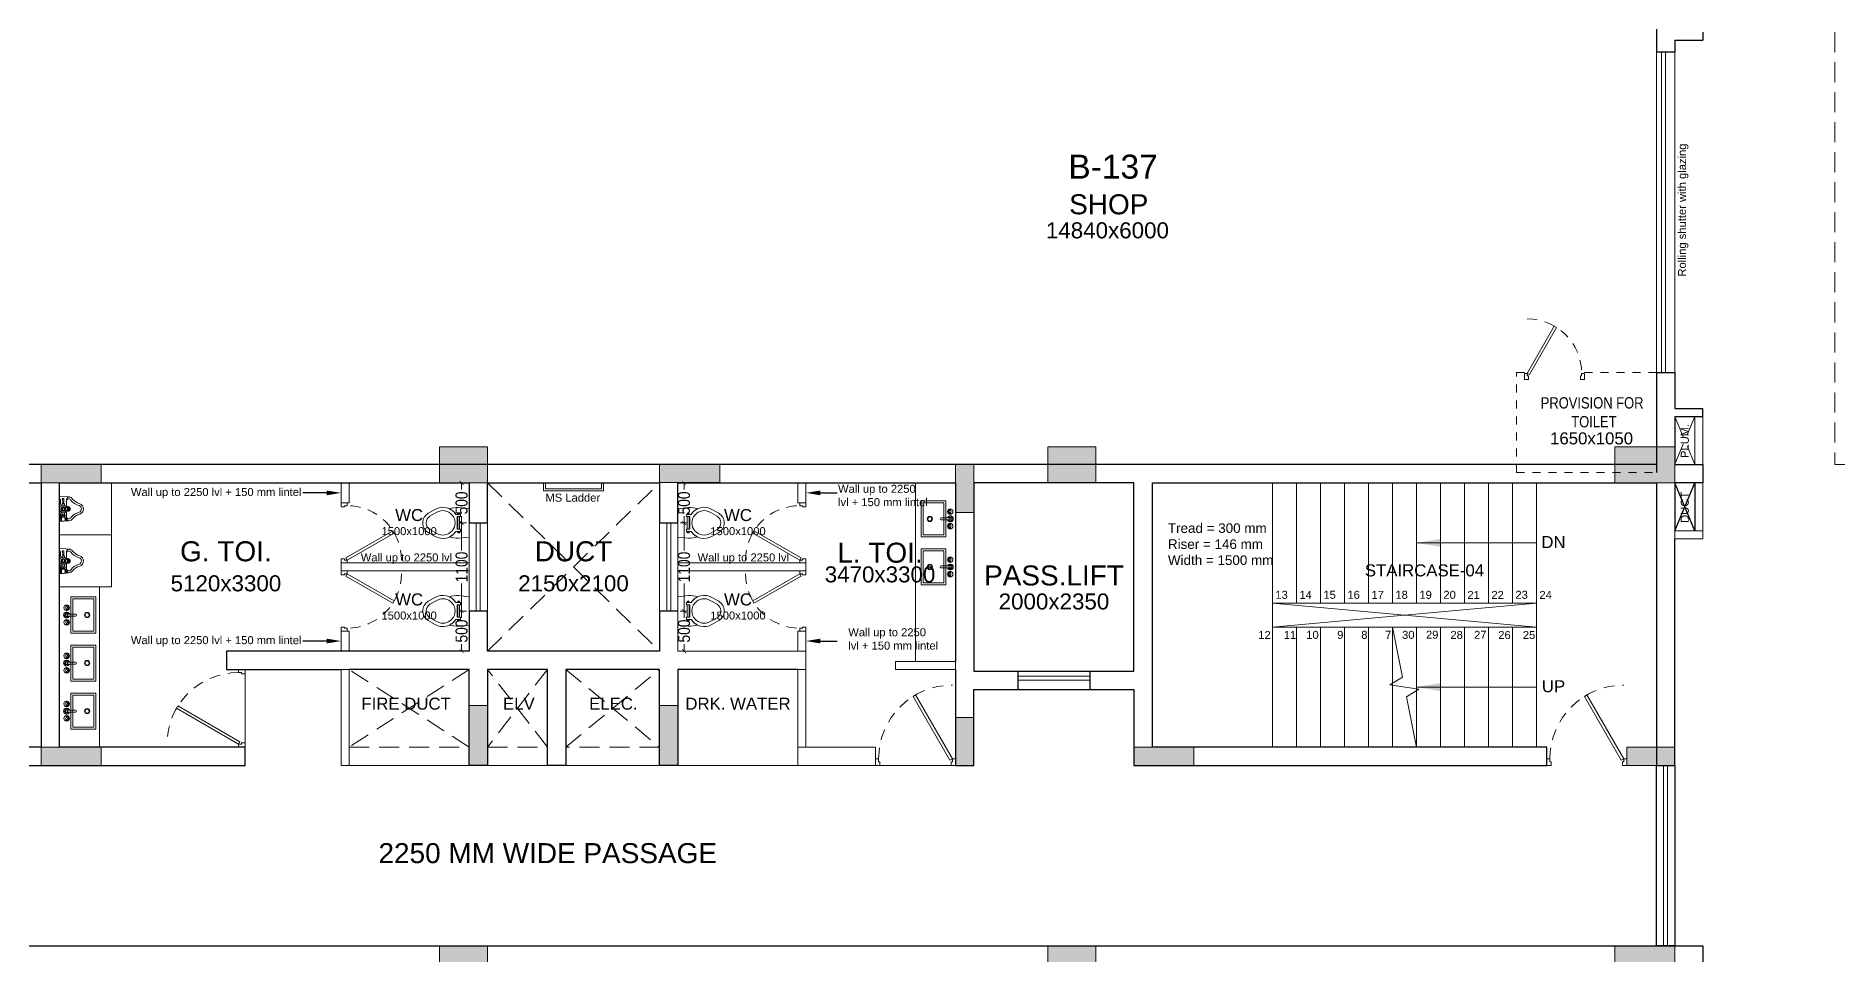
# Model space of a CAD drawing. Header units: metres. Extents: x 9819 to 10514, y 4405 to 4599.
# Drawn here: x 10127.59 to 10150.11, y 4549.44 to 4560.91 of the extents above; entities that cross this region are included whole.
import ezdxf
from ezdxf import colors
from ezdxf.entities.mleader import LeaderData, LeaderLine
from ezdxf.enums import TextEntityAlignment as Align
from ezdxf.math import Vec2, Vec3

# ---------------------------------------------------------------- set-up
doc = ezdxf.new("R2010")
doc.units = ezdxf.units.M
doc.header["$MEASUREMENT"] = 0
doc.header["$PDMODE"] = 35
doc.header["$PDSIZE"] = 0.3
doc.linetypes.add('DASHED2', pattern=[0.375, 0.25, -0.125])
doc.linetypes.add('HIDDEN', pattern=[0.375, 0.25, -0.125])
doc.layers.add('A_COL. NO', color=4, linetype='Continuous')
for name, color, linetype, lineweight in [('A_DIM (INT)', 8, 'Continuous', 5), ('A_DOOR-WIN', 23, 'Continuous', 9), ('A_DOTTED', 8, 'HIDDEN', 0), ('A_GLAZE', 140, 'Continuous', 5), ('A_LEDGE', 252, 'Continuous', 15), ('A_MISC', 8, 'Continuous', 20), ('A_MS', 15, 'Continuous', 9), ('A_PLUMBING FIXTURES', 8, 'Continuous', 15), ('A_SHOP NO.', 113, 'Continuous', 5), ('A_SILL 0.09', 9, 'Continuous', 9), ('A_STAIRS', 21, 'Continuous', 9), ('A_TEXT', 7, 'Continuous', 5), ('A_WALL', 7, 'Continuous', 30), ('A_Wall Hatch', 8, 'Continuous', 5), ('COLUMN-FINAL', 210, 'Continuous', 20), ('Doorline', 251, 'DASHED2', 13)]:
    doc.layers.add(name, color=color, linetype=linetype, lineweight=lineweight)
doc.layers.get('A_COL. NO').off()
doc.styles.add('A', font='ARIALN.TTF')
doc.styles.get("Standard").update_dxf_attribs({"font": 'arial.ttf'})
doc.dimstyles.new('DIM IN MM', dxfattribs={"dimtxt": 0.18, "dimasz": 0.075, "dimexe": 0.05, "dimexo": 0.05, "dimgap": 0.05, "dimtad": 0, "dimdec": 0, "dimlfac": 1000, "dimzin": 3, "dimdsep": 46, "dimtxsty": 'A', "dimblk1": 'ARCHTICK', "dimblk2": 'ARCHTICK', "dimsah": 1, "dimcen": 0, "dimclrd": 256, "dimclre": 256, "dimclrt": 256, "dimadec": 0, "dimazin": 0, "dimtfac": 1, "dimtdec": 0, "dimtofl": 0, "dimtmove": 1, "dimatfit": 3, "dimfxl": 1, "dimtolj": 1, "dimtzin": 0, "dimlwd": -1, "dimlwe": -1, "dimarcsym": 0})
doc.dimstyles.new('DIM IN MM SMALL', dxfattribs={"dimtxt": 0.15, "dimasz": 0.05, "dimexe": 0.03, "dimexo": 0.03, "dimgap": 0.03, "dimtad": 0, "dimdec": 0, "dimlfac": 1000, "dimzin": 3, "dimdsep": 46, "dimtxsty": 'A', "dimblk": 'ARCHTICK', "dimcen": 0, "dimclrd": 256, "dimclre": 256, "dimclrt": 256, "dimadec": 0, "dimazin": 0, "dimtfac": 1, "dimtdec": 0, "dimtofl": 0, "dimtmove": 1, "dimatfit": 3, "dimfxl": 1, "dimtolj": 1, "dimtzin": 0, "dimlwd": -1, "dimlwe": -1, "dimarcsym": 0})

# ---------------------------------------------------------------- blocks, each defined once
blk = doc.blocks.new('_ARCHTICK')
at = {"color": 0, "linetype": 'ByBlock', "const_width": 0.15}
blk.add_lwpolyline([(-0.5, -0.5), (0.5, 0.5)], dxfattribs=at)
blk = doc.blocks.new('D 750')
at = {"layer": 'A_DOOR-WIN'}
for points in [[(-0.372, 0.665), (-0.035, 0.075), (-0.063, 0.059), (-0.4, 0.649)], [(-0.75, 0.075), (-0.75, 0), (-0.7, 0), (-0.7, 0.043), (-0.715, 0.043), (-0.715, 0.075)], [(0, 0.075), (0, 0), (-0.05, 0), (-0.05, 0.043), (-0.035, 0.043), (-0.035, 0.075)]]:
    blk.add_lwpolyline(points, close=True, dxfattribs=at)
at = {"layer": 'Doorline', "ltscale": 0.5}
blk.add_arc((-0.035, 0.075), 0.68, 90, 180, dxfattribs=at)
blk = doc.blocks.new('Typical shops 1st')
at = {"layer": 'A_DOOR-WIN'}
for p, q in [((30.095, -1.08), (30.095, -5.08)), ((30.145, -1.08), (30.145, -5.08))]:
    blk.add_line(p, q, dxfattribs=at)
at = {"layer": 'A_DOTTED'}
for p, q in [((30.51, -5.63), (30.26, -6.23)), ((30.51, -6.23), (30.26, -5.63))]:
    blk.add_line(p, q, dxfattribs=at)
at = {"layer": 'A_LEDGE'}
for p, q in [((30.51, -5.63), (30.51, -6.23)), ((30.61, -5.63), (30.61, -6.23))]:
    blk.add_line(p, q, dxfattribs=at)
at = {"layer": 'A_MISC'}
blk.add_line((28.28, -5.08), (28.38, -5.08), dxfattribs=at)
at = {"layer": 'A_MISC', "linetype": 'DASHED2', "ltscale": 0.23}
for p, q in [((28.28, -6.33), (28.28, -5.08)), ((29.13, -5.08), (30.03, -5.08)), ((28.28, -6.33), (30.03, -6.33))]:
    blk.add_line(p, q, dxfattribs=at)
at = {"layer": 'A_SILL 0.09'}
for p, q in [((30.03, -5.08), (30.03, -1.08)), ((30.26, -1.08), (30.26, -5.08))]:
    blk.add_line(p, q, dxfattribs=at)
at = {"layer": 'A_WALL'}
for p, q in [((30.61, 0), (30.61, -0.23)), ((30.03, -0.23), (30.03, -1.08)), ((30.61, -0.83), (30.61, -0.93)), ((30.26, -1.08), (30.03, -1.08)), ((30.26, -0.93), (30.61, -0.93)), ((30.26, -0.93), (30.26, -1.08)), ((30.03, -5.08), (30.03, -6.33)), ((30.03, -5.08), (30.26, -5.08)), ((30.26, -5.08), (30.26, -5.53)), ((30.26, -5.53), (30.61, -5.53)), ((30.26, -5.63), (30.26, -6.23)), ((30.26, -5.63), (30.61, -5.63)), ((30.61, -5.63), (30.61, -5.53)), ((30.26, -6.23), (30.61, -6.23))]:
    blk.add_line(p, q, dxfattribs=at)
at = {"layer": 'A_MISC', "xscale": -1}
blk.add_blockref('D 750', (28.38, -5.167), dxfattribs=at)
at = {"insert": (28.239, -5.39), "char_height": 0.1411, "width": 1.97366, "attachment_point": 1, "style": 'A'}
blk.add_mtext('\\pxqc;PROVISION FOR\\P TOILET ', dxfattribs=at)
at = {"layer": 'A_TEXT'}
for s, p in [('Rolling shutter with glazing', (30.399, -3.053)), ('PLUM.', (30.434, -5.936))]:
    blk.add_text(s, height=0.1, rotation=90, dxfattribs=at).set_placement(p, align=Align.CENTER)
for s, height, p in [('SHOP', 0.25, (23.185, -3.106)), ('14840x6000', 0.2, (23.168, -3.406)), ('1650x1050', 0.15, (29.219, -5.979))]:
    blk.add_text(s, height=height, dxfattribs=at).set_placement(p, align=Align.CENTER)
blk = doc.blocks.new('D-900')
at = {"layer": 'A_DOOR-WIN'}
for points in [[(0.45, 0.794), (0.035, 0.075), (0.063, 0.059), (0.478, 0.778)], [(0, 0.075), (0, 0), (0.05, 0), (0.05, 0.043), (0.035, 0.043), (0.035, 0.075)], [(0.9, 0.075), (0.9, 0), (0.85, 0), (0.85, 0.043), (0.865, 0.043), (0.865, 0.075)]]:
    blk.add_lwpolyline(points, close=True, dxfattribs=at)
at = {"layer": 'Doorline', "ltscale": 0.5}
blk.add_arc((0.035, 0.075), 0.83, 0, 90, dxfattribs=at)
blk = doc.blocks.new('6P-BAMBI-flat-18')
at = {"ltscale": 0.5}
for p, q in [((0, 0.143), (0, 0.159)), ((0, 0.159), (0.123, 0.149)), ((0, 0.143), (0, 0.117)), ((0, -0.159), (0, 0.117)), ((0.006, 0.147), (0.023, 0.147)), ((0.006, 0.147), (0.006, 0.113)), ((0.006, 0.113), (0.023, 0.113)), ((0.008, 0.13), (0.021, 0.13)), ((0.014, 0.113), (0.014, 0.059)), ((0.023, 0.15), (0.023, 0.11)), ((0.023, 0.15), (0.025, 0.15)), ((0.023, 0.11), (0.028, 0.11)), ((0.025, 0.15), (0.025, 0.11)), ((0.071, 0.088), (0.026, 0.088)), ((0.026, 0.074), (0.026, 0.088)), ((0.071, 0.074), (0.026, 0.074)), ((0.026, 0.05), (0.026, 0.041)), ((0.026, 0.05), (0.07, 0.05)), ((0.028, 0.12), (0.028, 0.103)), ((0.028, 0.088), (0.028, 0.103)), ((0.028, 0.103), (0.069, 0.103)), ((0.033, 0.05), (0.033, 0.074)), ((0.048, 0.076), (0.048, 0.086)), ((0.064, 0.05), (0.064, 0.074)), ((0.068, 0.088), (0.068, 0.103)), ((0.069, 0.12), (0.069, 0.103)), ((0.069, 0.11), (0.08, 0.11)), ((0.07, 0.05), (0.07, 0.041)), ((0.071, 0.15), (0.08, 0.15)), ((0.071, 0.15), (0.071, 0.11)), ((0.071, 0.074), (0.071, 0.088)), ((0.08, 0.15), (0.08, 0.11)), ((0.086, 0.148), (0.08, 0.149)), ((0.08, 0.147), (0.09, 0.147)), ((0.08, 0.113), (0.09, 0.113)), ((0.082, 0.13), (0.088, 0.13)), ((0.09, 0.147), (0.09, 0.113)), ((0.09, 0.021), (0.09, 0.116)), ((0, -0.159), (0.123, -0.149)), ((0.014, -0.115), (0.014, -0.059)), ((0.027, -0.042), (0.027, -0.045)), ((0.037, -0.045), (0.027, -0.045)), ((0.033, -0.045), (0.033, -0.063)), ((0.033, -0.063), (0.035, -0.065)), ((0.063, -0.063), (0.033, -0.063)), ((0.061, -0.065), (0.035, -0.065)), ((0.039, -0.126), (0.041, -0.069)), ((0.039, -0.126), (0.041, -0.128)), ((0.039, -0.126), (0.057, -0.126)), ((0.041, -0.069), (0.055, -0.069)), ((0.041, -0.128), (0.055, -0.128)), ((0.057, -0.126), (0.055, -0.069)), ((0.057, -0.126), (0.055, -0.128)), ((0.059, -0.045), (0.069, -0.045)), ((0.063, -0.063), (0.061, -0.065)), ((0.063, -0.045), (0.063, -0.063)), ((0.069, -0.042), (0.069, -0.045)), ((0.09, -0.116), (0.09, -0.021))]:
    blk.add_line(p, q, dxfattribs=at)
blk.add_lwpolyline([(0.032, -0.009), (0.048, -0.018), (0.064, -0.009), (0.064, 0.009), (0.048, 0.018), (0.032, 0.009)], close=True)
for centre, radius in [((0.048, 0), 0.0469), ((0.048, 0), 0.03), ((0.048, 0), 0.029), ((0.048, 0), 0.019), ((0.048, 0), 0.016), ((0.105, 0.018), 0.004), ((0.105, 0), 0.004), ((0.118, 0.013), 0.004), ((0.123, 0), 0.004), ((0.105, -0.018), 0.004), ((0.118, -0.013), 0.004)]:
    blk.add_circle(centre, radius, dxfattribs=at)
for centre, radius, start, end in [((0.028, 0.138), 0.0223, 157.5879, 202.4121), ((0.028, 0.121), 0.0223, 157.5879, 202.4121), ((0.028, 0.059), 0.014, 180, 261.7868), ((0.001, 0.138), 0.0223, 337.5879, 22.4121), ((0.001, 0.121), 0.0223, 337.5879, 22.4121), ((0.048, 0.103), 0.0519, 63.7158, 116.2842), ((0.037, 0.059), 0.0295, 67.5879, 112.4121), ((0.037, 0.103), 0.0295, 247.5879, 292.4121), ((0.043, 0.02), 0.0304, 97.8129, 124.2621), ((0.059, 0.059), 0.0295, 67.5879, 112.4121), ((0.059, 0.103), 0.0295, 247.5879, 292.4121), ((0.053, 0.02), 0.0304, 55.7379, 82.1871), ((0.102, 0.138), 0.0223, 157.5879, 202.4121), ((0.102, 0.121), 0.0223, 157.5879, 202.4121), ((0.159, 0.11), 0.0773, 171.3259, 171.3813), ((0.068, 0.138), 0.0223, 337.5879, 22.4121), ((0.068, 0.121), 0.0223, 337.5879, 22.4121), ((0.124, 0.115), 0.0341, 91.4853, 177.6343), ((0.1, 0.119), 0.0185, 116.9779, 124.4727), ((0.119, 0.095), 0.0293, 29.0945, 168.479), ((0.105, 0), 0.03, 240, 120), ((0.105, 0), 0.025, 233.1301, 126.8699), ((0.092, 0.013), 0.004, 295.9057, 96.1735), ((0.118, 0.095), 0.0538, 31.6584, 84.8116), ((0.295, 0.223), 0.189, 217.0065, 254.7999), ((0.297, 0.227), 0.168, 217.9141, 254.9362), ((0.232, 0), 0.043, 0, 71.887), ((0.232, 0), 0.068, 0, 71.887), ((0.028, -0.059), 0.014, 94.096, 180), ((0.022, -0.115), 0.008, 180, 270), ((0.038, -0.018), 0.0275, 247.5879, 267.8858), ((0.046, -0.064), 0.00754, 193.7683, 230.2425), ((0.05, -0.064), 0.00754, 309.7575, 346.2317), ((0.059, -0.018), 0.0275, 272.1142, 292.4121), ((0.119, -0.095), 0.0293, 191.521, 330.9055), ((0.124, -0.115), 0.0341, 182.3657, 268.5147), ((0.092, -0.013), 0.004, 263.8265, 64.0943), ((0.118, -0.095), 0.0538, 275.1884, 328.3416), ((0.295, -0.223), 0.189, 105.2001, 142.9935), ((0.297, -0.227), 0.168, 105.0638, 142.0859), ((0.232, 0), 0.043, 288.113, 0), ((0.232, 0), 0.068, 288.113, 0)]:
    blk.add_arc(centre, radius, start, end, dxfattribs=at)
blk = doc.blocks.new('S7-flat-32')
at = {"ltscale": 0.5}
for p, q in [((5388.851, -19005.32), (5388.851, -19004.87)), ((5388.851, -19004.87), (5389.16, -19004.87)), ((5388.851, -19005.32), (5388.851, -19004.87)), ((5388.851, -19004.87), (5389.16, -19004.87)), ((5388.876, -19005.295), (5388.876, -19004.895)), ((5388.876, -19004.895), (5389.135, -19004.895)), ((5388.876, -19005.295), (5388.876, -19004.895)), ((5388.876, -19004.895), (5389.135, -19004.895)), ((5389.135, -19004.895), (5389.135, -19005.295)), ((5389.135, -19004.895), (5389.135, -19005.295)), ((5389.16, -19004.87), (5389.16, -19005.32)), ((5389.16, -19004.87), (5389.16, -19005.32)), ((5389.194, -19005.083), (5389.103, -19005.083)), ((5389.194, -19005.083), (5389.103, -19005.083)), ((5389.103, -19005.108), (5389.194, -19005.108)), ((5389.103, -19005.108), (5389.194, -19005.108)), ((5389.203, -19005.001), (5389.196, -19005.001)), ((5389.203, -19005.001), (5389.196, -19005.001)), ((5389.203, -19005.008), (5389.196, -19005.008)), ((5389.203, -19005.008), (5389.196, -19005.008)), ((5389.203, -19005.183), (5389.196, -19005.183)), ((5389.203, -19005.183), (5389.196, -19005.183)), ((5389.203, -19005.189), (5389.196, -19005.189)), ((5389.203, -19005.189), (5389.196, -19005.189)), ((5389.212, -19004.993), (5389.212, -19004.986)), ((5389.212, -19004.993), (5389.212, -19004.986)), ((5389.212, -19005.017), (5389.212, -19005.023)), ((5389.212, -19005.017), (5389.212, -19005.023)), ((5389.212, -19005.174), (5389.212, -19005.167)), ((5389.212, -19005.174), (5389.212, -19005.167)), ((5389.212, -19005.198), (5389.212, -19005.205)), ((5389.212, -19005.198), (5389.212, -19005.205)), ((5389.218, -19004.992), (5389.218, -19004.986)), ((5389.218, -19004.992), (5389.218, -19004.986)), ((5389.218, -19005.016), (5389.218, -19005.023)), ((5389.218, -19005.016), (5389.218, -19005.023)), ((5389.218, -19005.174), (5389.218, -19005.167)), ((5389.218, -19005.174), (5389.218, -19005.167)), ((5389.218, -19005.198), (5389.218, -19005.205)), ((5389.218, -19005.198), (5389.218, -19005.205)), ((5389.16, -19005.32), (5388.851, -19005.32)), ((5389.16, -19005.32), (5388.851, -19005.32)), ((5389.135, -19005.295), (5388.876, -19005.295)), ((5389.135, -19005.295), (5388.876, -19005.295))]:
    blk.add_line(p, q, dxfattribs=at)
for centre, radius in [((5389.215, -19005.005), 0.0344), ((5389.215, -19005.005), 0.0344), ((5389.215, -19004.98), 0.00699), ((5389.215, -19004.98), 0.00699), ((5388.959, -19005.095), 0.0326), ((5388.959, -19005.095), 0.0326), ((5388.959, -19005.095), 0.025), ((5388.959, -19005.095), 0.025), ((5389.215, -19005.186), 0.0344), ((5389.215, -19005.186), 0.0344), ((5389.19, -19005.005), 0.00699), ((5389.19, -19005.005), 0.00699), ((5389.19, -19005.186), 0.00699), ((5389.19, -19005.186), 0.00699), ((5389.215, -19005.005), 0.0125), ((5389.215, -19005.005), 0.0125), ((5389.215, -19005.095), 0.0125), ((5389.215, -19005.095), 0.0125), ((5389.215, -19005.186), 0.0125), ((5389.215, -19005.186), 0.0125), ((5389.215, -19005.03), 0.00699), ((5389.215, -19005.03), 0.00699), ((5389.215, -19005.161), 0.00699), ((5389.215, -19005.161), 0.00699), ((5389.215, -19005.211), 0.00699), ((5389.215, -19005.211), 0.00699)]:
    blk.add_circle(centre, radius, dxfattribs=at)
for centre, radius, start, end in [((5389.215, -19005.005), 0.025, 106.2342, 163.9047), ((5389.215, -19005.005), 0.025, 106.2342, 163.9047), ((5389.103, -19005.095), 0.0125, 90, 270), ((5389.103, -19005.095), 0.0125, 90, 270), ((5389.215, -19005.095), 0.0375, 199.6514, 160.3603), ((5389.215, -19005.095), 0.0375, 199.6514, 160.3603), ((5389.215, -19005.005), 0.025, 196.12, 254.0884), ((5389.215, -19005.005), 0.025, 196.12, 254.0884), ((5389.215, -19005.186), 0.025, 106.4413, 164.0789), ((5389.215, -19005.186), 0.025, 106.4413, 164.0789), ((5389.215, -19005.186), 0.025, 195.2407, 254.2093), ((5389.215, -19005.186), 0.025, 195.2407, 254.2093), ((5389.215, -19005.095), 0.025, 210.3431, 149.7554), ((5389.215, -19005.095), 0.025, 210.3431, 149.7554)]:
    blk.add_arc(centre, radius, start, end, dxfattribs=at)
blk = doc.blocks.new('S6-flat-17')
for points in [[(-5389.254, -19005.94), (-5389.254, -19006.294), (-5389.12, -19006.308, 0.073039), (-5389.008, -19006.292, -0.137864), (-5389.088, -19006.223), (-5389.114, -19006.223), (-5389.114, -19006.228), (-5389.111, -19006.228, -1), (-5389.139, -19006.228), (-5389.136, -19006.228), (-5389.136, -19006.223), (-5389.147, -19006.223), (-5389.147, -19006.195), (-5389.136, -19006.195), (-5389.136, -19006.038), (-5389.147, -19006.038), (-5389.147, -19006.01), (-5389.136, -19006.01), (-5389.136, -19006.004), (-5389.139, -19006.004, -1), (-5389.111, -19006.004), (-5389.114, -19006.004), (-5389.114, -19006.01), (-5389.088, -19006.01, -0.137864), (-5389.008, -19005.941, 0.073039), (-5389.12, -19005.924)], [(-5389.088, -19006.01), (-5389.147, -19006.01), (-5389.147, -19006.038), (-5389.103, -19006.038), (-5389.103, -19006.195), (-5389.147, -19006.195), (-5389.147, -19006.223), (-5389.088, -19006.223, 0.397822), (-5388.828, -19006.285), (-5388.744, -19006.237, 0.57735), (-5388.744, -19005.996), (-5388.828, -19005.948, 0.397822)], [(-5389.139, -19006.004), (-5389.136, -19006.004), (-5389.111, -19006.004, 1)], [(-5388.849, -19006.249), (-5388.765, -19006.201, 0.57735), (-5388.765, -19006.032), (-5388.849, -19005.984, 1.732051)], [(-5389.139, -19006.228, 1), (-5389.111, -19006.228), (-5389.114, -19006.228)]]:
    blk.add_lwpolyline(points, format="xyb", close=True)
blk.add_lwpolyline([(-5389.136, -19006.038), (-5389.136, -19006.195), (-5389.114, -19006.195), (-5389.114, -19006.038)], close=True)
blk = doc.blocks.new('*D509')
at = {"layer": 'A_DIM (INT)', "transparency": 16777216}
for p, q in [((10132.974, 4555.334), (10132.881, 4555.334)), ((10132.911, 4555.334), (10132.911, 4555.25)), ((10132.974, 4554.834), (10132.881, 4554.834)), ((10132.911, 4554.834), (10132.911, 4554.919))]:
    blk.add_line(p, q, dxfattribs=at)
at = {"layer": 'Defpoints', "color": 0, "transparency": 16777216}
for p in [(10133.004, 4555.334), (10132.911, 4554.834), (10133.004, 4554.834)]:
    blk.add_point(p, dxfattribs=at)
at = {"layer": 'A_DIM (INT)', "transparency": 16777216, "xscale": 0.05, "yscale": 0.05, "zscale": 0.05}
for p, rotation in [((10132.911, 4555.334), 90), ((10132.911, 4554.834), 270)]:
    blk.add_blockref('_ARCHTICK', p, dxfattribs=dict(at, rotation=rotation))
at = {"layer": 'A_DIM (INT)', "transparency": 16777216, "insert": (10132.911, 4555.084), "char_height": 0.15, "attachment_point": 5, "rotation": 90, "style": 'A'}
blk.add_mtext('\\A1;500', dxfattribs=at)
blk = doc.blocks.new('*D510')
at = {"layer": 'A_DIM (INT)', "transparency": 16777216}
for p, q in [((10132.974, 4553.734), (10132.881, 4553.734)), ((10132.911, 4553.734), (10132.911, 4553.65)), ((10132.974, 4553.234), (10132.881, 4553.234)), ((10132.911, 4553.234), (10132.911, 4553.319))]:
    blk.add_line(p, q, dxfattribs=at)
at = {"layer": 'Defpoints', "color": 0, "transparency": 16777216}
for p in [(10132.911, 4553.734), (10133.004, 4553.734), (10133.004, 4553.234)]:
    blk.add_point(p, dxfattribs=at)
at = {"layer": 'A_DIM (INT)', "transparency": 16777216, "xscale": 0.05, "yscale": 0.05, "zscale": 0.05}
for p, rotation in [((10132.911, 4553.734), 90), ((10132.911, 4553.234), 270)]:
    blk.add_blockref('_ARCHTICK', p, dxfattribs=dict(at, rotation=rotation))
at = {"layer": 'A_DIM (INT)', "transparency": 16777216, "insert": (10132.911, 4553.484), "char_height": 0.15, "attachment_point": 5, "rotation": 90, "style": 'A'}
blk.add_mtext('\\A1;500', dxfattribs=at)
blk = doc.blocks.new('*D511')
at = {"layer": 'A_DIM (INT)', "transparency": 16777216}
for p, q in [((10135.644, 4553.734), (10135.721, 4553.734)), ((10135.691, 4553.734), (10135.691, 4553.65)), ((10135.644, 4553.234), (10135.721, 4553.234)), ((10135.691, 4553.234), (10135.691, 4553.319))]:
    blk.add_line(p, q, dxfattribs=at)
at = {"layer": 'Defpoints', "color": 0, "transparency": 16777216}
for p in [(10135.614, 4553.734), (10135.691, 4553.734), (10135.614, 4553.234)]:
    blk.add_point(p, dxfattribs=at)
at = {"layer": 'A_DIM (INT)', "transparency": 16777216, "xscale": 0.05, "yscale": 0.05, "zscale": 0.05}
for p, rotation in [((10135.691, 4553.734), 90), ((10135.691, 4553.234), 270)]:
    blk.add_blockref('_ARCHTICK', p, dxfattribs=dict(at, rotation=rotation))
at = {"layer": 'A_DIM (INT)', "transparency": 16777216, "insert": (10135.691, 4553.484), "char_height": 0.15, "attachment_point": 5, "rotation": 90, "style": 'A'}
blk.add_mtext('\\A1;500', dxfattribs=at)
blk = doc.blocks.new('*D512')
at = {"layer": 'A_DIM (INT)', "transparency": 16777216}
for p, q in [((10135.644, 4555.334), (10135.721, 4555.334)), ((10135.691, 4555.334), (10135.691, 4555.25)), ((10135.644, 4554.834), (10135.721, 4554.834)), ((10135.691, 4554.834), (10135.691, 4554.919))]:
    blk.add_line(p, q, dxfattribs=at)
at = {"layer": 'Defpoints', "color": 0, "transparency": 16777216}
for p in [(10135.614, 4555.334), (10135.614, 4554.834), (10135.691, 4554.834)]:
    blk.add_point(p, dxfattribs=at)
at = {"layer": 'A_DIM (INT)', "transparency": 16777216, "xscale": 0.05, "yscale": 0.05, "zscale": 0.05}
for p, rotation in [((10135.691, 4555.334), 90), ((10135.691, 4554.834), 270)]:
    blk.add_blockref('_ARCHTICK', p, dxfattribs=dict(at, rotation=rotation))
at = {"layer": 'A_DIM (INT)', "transparency": 16777216, "insert": (10135.691, 4555.084), "char_height": 0.15, "attachment_point": 5, "rotation": 90, "style": 'A'}
blk.add_mtext('\\A1;500', dxfattribs=at)
blk = doc.blocks.new('*D513')
at = {"layer": 'A_DIM (INT)', "transparency": 16777216}
for p, q in [((10135.644, 4554.834), (10135.721, 4554.834)), ((10135.691, 4554.834), (10135.691, 4554.492)), ((10135.691, 4553.734), (10135.691, 4554.077)), ((10135.644, 4553.734), (10135.721, 4553.734))]:
    blk.add_line(p, q, dxfattribs=at)
at = {"layer": 'Defpoints', "color": 0, "transparency": 16777216}
for p in [(10135.614, 4554.834), (10135.614, 4553.734), (10135.691, 4553.734)]:
    blk.add_point(p, dxfattribs=at)
at = {"layer": 'A_DIM (INT)', "transparency": 16777216, "xscale": 0.05, "yscale": 0.05, "zscale": 0.05}
for p, rotation in [((10135.691, 4554.834), 90), ((10135.691, 4553.734), 270)]:
    blk.add_blockref('_ARCHTICK', p, dxfattribs=dict(at, rotation=rotation))
at = {"layer": 'A_DIM (INT)', "transparency": 16777216, "insert": (10135.691, 4554.284), "char_height": 0.15, "attachment_point": 5, "rotation": 90, "style": 'A'}
blk.add_mtext('\\A1;1100', dxfattribs=at)
blk = doc.blocks.new('*D514')
at = {"layer": 'A_DIM (INT)', "transparency": 16777216}
for p, q in [((10132.974, 4554.834), (10132.881, 4554.834)), ((10132.911, 4554.834), (10132.911, 4554.492)), ((10132.911, 4553.734), (10132.911, 4554.077)), ((10132.974, 4553.734), (10132.881, 4553.734))]:
    blk.add_line(p, q, dxfattribs=at)
at = {"layer": 'Defpoints', "color": 0, "transparency": 16777216}
for p in [(10132.911, 4554.834), (10133.004, 4554.834), (10133.004, 4553.734)]:
    blk.add_point(p, dxfattribs=at)
at = {"layer": 'A_DIM (INT)', "transparency": 16777216, "xscale": 0.05, "yscale": 0.05, "zscale": 0.05}
for p, rotation in [((10132.911, 4554.834), 90), ((10132.911, 4553.734), 270)]:
    blk.add_blockref('_ARCHTICK', p, dxfattribs=dict(at, rotation=rotation))
at = {"layer": 'A_DIM (INT)', "transparency": 16777216, "insert": (10132.911, 4554.284), "char_height": 0.15, "attachment_point": 5, "rotation": 90, "style": 'A'}
blk.add_mtext('\\A1;1100', dxfattribs=at)
blk = doc.blocks.new('WING-B REVISED COL.')
at = {"layer": 'COLUMN-FINAL'}
for color, points in [(3, [(5385.769, -8760.848), (5385.769, -8761.298), (5386.369, -8761.298), (5386.369, -8760.848)]), (1, [(5393.374, -8760.848), (5393.374, -8761.298), (5393.974, -8761.298), (5393.974, -8760.848)]), (4, [(5400.459, -8760.848), (5400.459, -8761.298), (5401.209, -8761.298), (5401.209, -8760.848)]), (3, [(5385.769, -8767.078), (5385.769, -8767.528), (5386.369, -8767.528), (5386.369, -8767.078)]), (1, [(5393.374, -8767.078), (5393.374, -8767.528), (5393.974, -8767.528), (5393.974, -8767.078)]), (4, [(5400.459, -8767.078), (5400.459, -8767.528), (5401.209, -8767.528), (5401.209, -8767.078)])]:
    blk.add_hatch(color=color, dxfattribs=at).paths.add_polyline_path(points)
h = blk.add_hatch(color=30, dxfattribs=at)
h.dxf.hatch_style = 1
h.paths.add_polyline_path([(5380.789, -8761.068), (5380.789, -8761.298), (5381.539, -8761.298), (5381.539, -8761.068)])
h = blk.add_hatch(color=86, dxfattribs=at)
h.dxf.hatch_style = 1
h.paths.add_polyline_path([(5389.271, -8761.295), (5389.271, -8761.065), (5388.521, -8761.065), (5388.521, -8761.295)])
h = blk.add_hatch(color=190, dxfattribs=at)
h.dxf.hatch_style = 1
h.paths.add_polyline_path([(5392.219, -8761.668), (5392.449, -8761.668), (5392.449, -8761.068), (5392.219, -8761.068)])
h = blk.add_hatch(color=11, dxfattribs=at)
h.dxf.hatch_style = 1
h.paths.add_polyline_path([(5386.139, -8764.828), (5386.369, -8764.828), (5386.369, -8764.078), (5386.139, -8764.078)])
h = blk.add_hatch(color=86, dxfattribs=at)
h.dxf.hatch_style = 1
h.paths.add_polyline_path([(5388.519, -8764.828), (5388.749, -8764.828), (5388.749, -8764.078), (5388.519, -8764.078)])
h = blk.add_hatch(color=190, dxfattribs=at)
h.dxf.hatch_style = 1
h.paths.add_polyline_path([(5392.219, -8764.828), (5392.449, -8764.828), (5392.449, -8764.228), (5392.219, -8764.228)])
h = blk.add_hatch(color=30, dxfattribs=at)
h.dxf.hatch_style = 1
h.paths.add_polyline_path([(5380.789, -8764.598), (5380.789, -8764.828), (5381.539, -8764.828), (5381.539, -8764.598)])
h = blk.add_hatch(color=231, dxfattribs=at)
h.dxf.hatch_style = 1
h.paths.add_polyline_path([(5394.449, -8764.598), (5394.449, -8764.828), (5395.199, -8764.828), (5395.199, -8764.598)])
h = blk.add_hatch(color=30, dxfattribs=at)
h.dxf.hatch_style = 1
h.paths.add_polyline_path([(5400.609, -8764.598), (5400.609, -8764.828), (5401.209, -8764.828), (5401.209, -8764.598)])
at = {"layer": 'COLUMN-FINAL', "color": 3}
for points in [[(5385.769, -8760.848), (5385.769, -8761.298), (5386.369, -8761.298), (5386.369, -8760.848)], [(5385.769, -8767.078), (5385.769, -8767.528), (5386.369, -8767.528), (5386.369, -8767.078)]]:
    blk.add_lwpolyline(points, close=True, dxfattribs=at)
at = {"layer": 'COLUMN-FINAL', "color": 1}
for points in [[(5393.374, -8760.848), (5393.374, -8761.298), (5393.974, -8761.298), (5393.974, -8760.848)], [(5393.374, -8767.078), (5393.374, -8767.528), (5393.974, -8767.528), (5393.974, -8767.078)]]:
    blk.add_lwpolyline(points, close=True, dxfattribs=at)
at = {"layer": 'COLUMN-FINAL', "color": 4}
for points in [[(5400.459, -8760.848), (5400.459, -8761.298), (5401.209, -8761.298), (5401.209, -8760.848)], [(5400.459, -8767.078), (5400.459, -8767.528), (5401.209, -8767.528), (5401.209, -8767.078)]]:
    blk.add_lwpolyline(points, close=True, dxfattribs=at)
at = {"layer": 'COLUMN-FINAL', "color": 30}
for points in [[(5380.789, -8761.068), (5380.789, -8761.298), (5381.539, -8761.298), (5381.539, -8761.068)], [(5380.789, -8764.598), (5380.789, -8764.828), (5381.539, -8764.828), (5381.539, -8764.598)], [(5400.609, -8764.598), (5400.609, -8764.828), (5401.209, -8764.828), (5401.209, -8764.598)]]:
    blk.add_lwpolyline(points, close=True, dxfattribs=at)
at = {"layer": 'COLUMN-FINAL', "color": 86}
for points in [[(5389.271, -8761.295), (5389.271, -8761.065), (5388.521, -8761.065), (5388.521, -8761.295)], [(5388.519, -8764.828), (5388.749, -8764.828), (5388.749, -8764.078), (5388.519, -8764.078)]]:
    blk.add_lwpolyline(points, close=True, dxfattribs=at)
at = {"layer": 'COLUMN-FINAL', "color": 190}
for points in [[(5392.219, -8761.668), (5392.449, -8761.668), (5392.449, -8761.068), (5392.219, -8761.068)], [(5392.219, -8764.828), (5392.449, -8764.828), (5392.449, -8764.228), (5392.219, -8764.228)]]:
    blk.add_lwpolyline(points, close=True, dxfattribs=at)
at = {"layer": 'COLUMN-FINAL', "color": 11}
blk.add_lwpolyline([(5386.139, -8764.828), (5386.369, -8764.828), (5386.369, -8764.078), (5386.139, -8764.078)], close=True, dxfattribs=at)
at = {"layer": 'COLUMN-FINAL', "color": 231}
blk.add_lwpolyline([(5394.449, -8764.598), (5394.449, -8764.828), (5395.199, -8764.828), (5395.199, -8764.598)], close=True, dxfattribs=at)

msp = doc.modelspace()

# ---------------------------------------------------------------- linework, layer by layer
at = {"layer": 'A_DOOR-WIN'}
for p, q in [((10140.7643, 4552.9194), (10139.8643, 4552.9194)), ((10140.7643, 4552.8694), (10139.8643, 4552.8694))]:
    msp.add_line(p, q, dxfattribs=at)
at = {"layer": 'A_DOTTED'}
for p, q in [((10133.2343, 4555.3344), (10135.3843, 4553.2344)), ((10133.2343, 4553.2344), (10135.3843, 4555.3344))]:
    msp.add_line(p, q, dxfattribs=at)
msp.add_lwpolyline([(10070.4543, 4588.7144), (10104.3643, 4588.7144), (10104.3643, 4555.5644), (10116.1643, 4555.5644), (10116.1643, 4588.7144), (10150.0743, 4588.7144), (10150.0743, 4555.5644), (10161.8743, 4555.5644), (10161.8743, 4588.7144), (10195.7843, 4588.7144), (10195.7843, 4516.6344), (10161.8743, 4516.6344), (10161.8743, 4549.3244), (10150.0743, 4549.3244), (10150.0743, 4516.6344), (10116.1643, 4516.6344), (10116.1643, 4549.3244), (10104.3643, 4549.3244), (10104.3643, 4516.6344), (10070.4543, 4516.6344)], close=True, dxfattribs=at)
at = {"layer": 'A_DOTTED', "linetype": 'Continuous'}
for points in [[(10143.0443, 4555.3344), (10143.0443, 4553.8344), (10146.3443, 4553.5344), (10146.3443, 4552.0344)], [(10146.3443, 4555.3344), (10146.3443, 4553.8344), (10143.0443, 4553.5344), (10143.0443, 4552.0344)]]:
    msp.add_lwpolyline(points, dxfattribs=at)
at = {"layer": 'A_DOTTED'}
for points in [[(10133.0043, 4553.0044), (10131.5043, 4552.0344), (10133.0043, 4552.0344), (10131.5043, 4553.0044)], [(10133.9843, 4553.0044), (10133.2343, 4552.0344), (10133.9843, 4552.0344), (10133.2343, 4553.0044)], [(10134.2143, 4553.0044), (10135.3843, 4552.0344), (10134.2143, 4552.0344), (10135.3843, 4553.0044)]]:
    msp.add_lwpolyline(points, dxfattribs=at)
at = {"layer": 'A_GLAZE'}
for p, q in [((10133.0943, 4553.7344), (10133.0943, 4554.8344)), ((10133.1443, 4553.7344), (10133.1443, 4554.8344)), ((10135.4743, 4553.7344), (10135.4743, 4554.8344)), ((10135.5243, 4553.7344), (10135.5243, 4554.8344)), ((10147.9312, 4551.8044), (10147.9312, 4549.5544)), ((10147.9812, 4551.8044), (10147.9812, 4549.5544))]:
    msp.add_line(p, q, dxfattribs=at)
at = {"layer": 'A_LEDGE'}
msp.add_line((10148.4243, 4554.7344), (10148.4243, 4555.3344), dxfattribs=at)
at = {"layer": 'A_MS'}
msp.add_lwpolyline([(10133.9593, 4555.3344), (10133.9593, 4555.2594), (10134.6593, 4555.2594), (10134.6593, 4555.3344), (10134.6843, 4555.3344), (10134.6843, 4555.2344), (10133.9343, 4555.2344), (10133.9343, 4555.3344)], close=True, dxfattribs=at)
at = {"layer": 'A_PLUMBING FIXTURES', "ltscale": 0.5}
msp.add_line((10138.5843, 4555.3344), (10138.5843, 4553.1044), dxfattribs=at)
at = {"layer": 'A_PLUMBING FIXTURES'}
msp.add_line((10128.3843, 4554.0344), (10128.3843, 4552.0344), dxfattribs=at)
for points in [[(10127.8843, 4555.3344), (10128.5343, 4555.3344), (10128.5343, 4554.6844), (10127.8843, 4554.6844)], [(10127.8843, 4554.6844), (10128.5343, 4554.6844), (10128.5343, 4554.0344), (10127.8843, 4554.0344)]]:
    msp.add_lwpolyline(points, close=True, dxfattribs=at)
at = {"layer": 'A_SILL 0.09'}
for p, q in [((10133.0043, 4554.8344), (10133.0043, 4553.7344)), ((10133.2343, 4553.7344), (10133.2343, 4554.8344)), ((10135.3843, 4553.7344), (10135.3843, 4554.8344)), ((10135.6143, 4554.8344), (10135.6143, 4553.7344)), ((10130.2043, 4552.0344), (10130.2043, 4553.0044)), ((10131.5043, 4551.8044), (10133.0043, 4551.8044)), ((10133.2343, 4551.8044), (10133.9843, 4551.8044)), ((10134.2143, 4551.8044), (10135.3843, 4551.8044)), ((10135.6143, 4551.8044), (10137.1143, 4551.8044)), ((10138.0843, 4551.8044), (10139.0843, 4551.8044)), ((10147.8443, 4551.8044), (10147.8443, 4549.5544)), ((10148.0743, 4551.8044), (10148.0743, 4549.5544))]:
    msp.add_line(p, q, dxfattribs=at)
at = {"layer": 'A_STAIRS'}
for p, q in [((10143.3443, 4553.8344), (10143.3443, 4555.3344)), ((10143.6443, 4553.8344), (10143.6443, 4555.3344)), ((10143.9443, 4553.8344), (10143.9443, 4555.3344)), ((10144.2443, 4553.8344), (10144.2443, 4555.3344)), ((10144.5443, 4553.8344), (10144.5443, 4555.3344)), ((10144.8443, 4553.8344), (10144.8443, 4555.3344)), ((10145.1443, 4553.8344), (10145.1443, 4555.3344)), ((10145.4443, 4553.8344), (10145.4443, 4555.3344)), ((10145.7443, 4553.8344), (10145.7443, 4555.3344)), ((10146.0443, 4553.8344), (10146.0443, 4555.3344)), ((10143.3443, 4553.5344), (10143.3443, 4552.0344)), ((10143.6443, 4553.5344), (10143.6443, 4552.0344)), ((10143.9443, 4553.5344), (10143.9443, 4552.0344)), ((10144.2443, 4553.5344), (10144.2443, 4552.0344)), ((10145.1443, 4553.5344), (10145.1443, 4552.0344)), ((10145.4443, 4553.5344), (10145.4443, 4552.0344)), ((10145.7443, 4553.5344), (10145.7443, 4552.0344)), ((10146.0443, 4553.5344), (10146.0443, 4552.0344))]:
    msp.add_line(p, q, dxfattribs=at)
msp.add_lwpolyline([(10146.3443, 4553.5344), (10143.0443, 4553.5344), (10143.0443, 4553.8344), (10146.3443, 4553.8344)], close=True, dxfattribs=at)
at = {"layer": 'A_STAIRS', "linetype": 'Continuous'}
msp.add_lwpolyline([(10144.5443, 4552.0344), (10144.5443, 4553.5344), (10144.6698, 4552.907), (10144.5137, 4552.8121), (10144.8749, 4552.7568), (10144.7188, 4552.6619), (10144.8443, 4552.0344), (10144.8443, 4553.5344)], dxfattribs=at)
at = {"layer": 'A_WALL'}
for p, q in [((10147.8443, 4555.5644), (10118.3943, 4555.5644)), ((10117.8143, 4549.5544), (10148.4243, 4549.5544))]:
    msp.add_line(p, q, dxfattribs=at)
for points in [[(10148.4243, 4555.5644), (10148.4243, 4555.3344), (10148.0743, 4555.3344), (10148.0743, 4554.7344), (10148.3243, 4555.3344), (10148.3243, 4554.7344), (10148.0743, 4555.3344)], [(10121.1243, 4555.3344), (10127.6543, 4555.3344), (10127.6543, 4552.0344), (10122.3243, 4552.0344), (10122.3243, 4551.8044), (10130.2043, 4551.8044), (10130.2043, 4552.0344), (10127.8843, 4552.0344), (10127.8843, 4555.3344), (10133.0043, 4555.3344), (10133.0043, 4554.8344)], [(10133.0043, 4554.8344), (10133.2343, 4554.8344), (10133.2343, 4555.3344), (10135.3843, 4555.3344), (10135.3843, 4554.8344), (10135.6143, 4554.8344), (10135.6143, 4555.3344), (10139.0843, 4555.3344), (10139.0843, 4553.1044)], [(10140.7643, 4552.9844), (10141.3143, 4552.9844), (10141.3143, 4555.3344), (10139.3143, 4555.3344), (10139.3143, 4552.9844), (10139.8643, 4552.9844), (10139.8643, 4552.7544)], [(10139.8643, 4552.9844), (10140.7643, 4552.9844), (10140.7643, 4552.7544), (10141.3143, 4552.7544), (10141.3143, 4551.8044), (10146.4743, 4551.8044), (10146.4743, 4552.0344), (10141.5443, 4552.0344), (10141.5443, 4555.3344), (10147.8443, 4555.3344), (10147.8443, 4551.8044), (10148.0743, 4551.8044), (10148.0743, 4554.6344)], [(10135.6143, 4553.7344), (10135.3843, 4553.7344), (10135.3843, 4553.2344), (10133.2343, 4553.2344), (10133.2343, 4553.7344), (10133.0043, 4553.7344), (10133.0043, 4553.2344), (10129.9743, 4553.2344), (10129.9743, 4553.0044), (10131.4043, 4553.0044)], [(10137.1143, 4553.0044), (10135.6143, 4553.0044), (10135.6143, 4551.8044), (10135.3843, 4551.8044), (10135.3843, 4553.0044), (10134.2143, 4553.0044), (10134.2143, 4551.8044), (10133.9843, 4551.8044), (10133.9843, 4553.0044), (10133.2343, 4553.0044), (10133.2343, 4551.8044), (10133.0043, 4551.8044), (10133.0043, 4553.0044), (10131.5043, 4553.0044)], [(10139.0843, 4553.0044), (10139.0843, 4551.8044), (10139.3143, 4551.8044), (10139.3143, 4552.7544), (10139.8643, 4552.7544), (10140.7643, 4552.7544)]]:
    msp.add_lwpolyline(points, dxfattribs=at)
at = {"layer": 'A_WALL', "lineweight": 20}
for points in [[(10131.4043, 4555.0844), (10131.4043, 4555.3344), (10131.5043, 4555.3344), (10131.5043, 4555.0844)], [(10137.2143, 4555.0844), (10137.2143, 4555.3344), (10137.1143, 4555.3344), (10137.1143, 4555.0844)], [(10133.0043, 4554.3344), (10133.0043, 4554.2344), (10131.4043, 4554.2344), (10131.4043, 4554.3344)], [(10135.6143, 4554.3344), (10135.6143, 4554.2344), (10137.2143, 4554.2344), (10137.2143, 4554.3344)], [(10131.4043, 4553.4844), (10131.4043, 4553.2344), (10131.5043, 4553.2344), (10131.5043, 4553.4844)], [(10137.2143, 4553.4844), (10137.2143, 4553.2344), (10137.1143, 4553.2344), (10137.1143, 4553.4844)]]:
    msp.add_lwpolyline(points, close=True, dxfattribs=at)
at = {"layer": 'A_WALL'}
msp.add_lwpolyline([(10147.8443, 4551.8044), (10148.0743, 4551.8044), (10148.0743, 4549.5544), (10147.8443, 4549.5544)], close=True, dxfattribs=at)
at = {"layer": 'A_Wall Hatch'}
for points in [[(10148.0743, 4554.7344), (10148.0743, 4554.6344), (10148.4243, 4554.6344), (10148.4243, 4554.7344)], [(10138.3343, 4553.0044), (10139.0843, 4553.0044), (10139.0843, 4553.1044), (10138.3343, 4553.1044)], [(10131.5043, 4551.8044), (10131.5043, 4553.0044), (10131.4043, 4553.0044), (10131.4043, 4551.8044)]]:
    msp.add_lwpolyline(points, close=True, dxfattribs=at)
for points in [[(10135.6143, 4553.7344), (10135.6143, 4553.2344), (10137.2143, 4553.2344), (10137.2143, 4552.0344), (10137.1143, 4552.0344)], [(10137.2143, 4552.0344), (10138.0843, 4552.0344), (10138.0843, 4551.8044), (10137.1143, 4551.8044), (10137.1143, 4553.0044), (10137.2143, 4553.0044)]]:
    msp.add_lwpolyline(points, dxfattribs=at)

# ---------------------------------------------------------------- block references
at = {"layer": 'A_COL. NO'}
msp.add_blockref('WING-B REVISED COL.', (4746.8653, 13316.6323), dxfattribs=at)
at = {"layer": 'A_DOOR-WIN'}
for p, rotation in [((10131.4043, 4554.3344), 270), ((10137.2143, 4554.2344), 90.00000000000001)]:
    msp.add_blockref('D 750', p, dxfattribs=dict(at, rotation=rotation))
at = {"layer": 'A_DOOR-WIN', "xscale": -1}
for p, rotation in [((10137.2143, 4554.3344), 90), ((10131.4043, 4554.2344), 270)]:
    msp.add_blockref('D 750', p, dxfattribs=dict(at, rotation=rotation))
at = {"layer": 'A_DOOR-WIN'}
for p, xscale, yscale, zscale, rotation in [((10130.2043, 4552.0344), 1.077777777727252, 1.077777777727252, 1.077777777727252, 90), ((10139.0843, 4551.8044), -1.111111111037728, 1.111111111037728, 1.111111111037728, 359.9999999994346)]:
    msp.add_blockref('D-900', p, dxfattribs=dict(at, xscale=xscale, yscale=yscale, zscale=zscale, rotation=rotation))
at = {"layer": 'A_DOOR-WIN', "xscale": -1.111111111099995, "yscale": 1.111111111099995, "zscale": 1.111111111099995}
msp.add_blockref('D-900', (10147.4743, 4551.8044), dxfattribs=at)
at = {"layer": 'A_PLUMBING FIXTURES', "ltscale": 0.5, "xscale": -1}
for name, p, rotation in [('6P-BAMBI-flat-18', (10127.8843, 4555.0094), 180.0006327044504), ('S6-flat-17', (4743.5408, 23560.892), 0.0006327044501919231), ('S7-flat-32', (4750.2226, -14450.3297), 180.0012654086738), ('6P-BAMBI-flat-18', (10127.8843, 4554.3594), 180.0006327044504), ('S7-flat-32', (4750.2226, -14450.9297), 180.0012654086738), ('S7-flat-32', (15516.7693, 23558.8986), 0.001265408673765123), ('S6-flat-17', (4743.5408, 23559.792), 0.0006327044501919231), ('S7-flat-32', (15516.7693, 23558.2986), 0.001265408673765123), ('S7-flat-32', (15516.7693, 23557.6986), 0.001265408673765123)]:
    msp.add_blockref(name, p, dxfattribs=dict(at, rotation=rotation))
at = {"layer": 'A_PLUMBING FIXTURES', "ltscale": 0.5, "rotation": 359.9993672955499}
for p in [(15525.0779, 23560.892), (15525.0779, 23559.792)]:
    msp.add_blockref('S6-flat-17', p, dxfattribs=at)
at = {"layer": 'A_Wall Hatch'}
for p in [(10117.8143, 4561.7944), (10117.8143, 4549.5544)]:
    msp.add_blockref('Typical shops 1st', p, dxfattribs=at)

# ---------------------------------------------------------------- texts
at = {"layer": 'A_MS', "insert": (10133.959, 4555.2001), "char_height": 0.1, "attachment_point": 1}
msp.add_mtext_dynamic_manual_height_columns('MS Ladder', width=0.731806, gutter_width=2.2347, heights=[0], dxfattribs=at)
at = {"layer": 'A_SHOP NO.'}
msp.add_text('B-137', height=0.3, dxfattribs=at).set_placement((10141.053, 4559.1337), align=Align.CENTER)
at = {"layer": 'A_STAIRS'}
for s, p in [('13', (10143.2368, 4553.8869)), ('14', (10143.5368, 4553.8852)), ('15', (10143.8368, 4553.8869)), ('16', (10144.1368, 4553.8869)), ('17', (10144.4368, 4553.8852)), ('18', (10144.7368, 4553.8869)), ('19', (10145.0368, 4553.8869)), ('20', (10145.3368, 4553.8869)), ('21', (10145.6368, 4553.8852)), ('22', (10145.9368, 4553.8852)), ('23', (10146.2368, 4553.8869)), ('24', (10146.5368, 4553.8852)), ('30', (10144.8207, 4553.3869)), ('29', (10145.1193, 4553.3887)), ('28', (10145.4245, 4553.3857)), ('27', (10145.72, 4553.387)), ('26', (10146.0228, 4553.3852)), ('25', (10146.3299, 4553.3852))]:
    msp.add_text(s, height=0.1, dxfattribs=at).set_placement(p, align=Align.RIGHT)
for s, p in [('12', (10142.8682, 4553.3852)), ('11', (10143.1865, 4553.3852)), ('10', (10143.4675, 4553.3869)), ('9', (10143.8541, 4553.3869)), ('8', (10144.1542, 4553.3869)), ('7', (10144.4535, 4553.3869))]:
    msp.add_text(s, height=0.1, dxfattribs=at).set_placement(p)
at = {"layer": 'A_TEXT'}
for s, height, p in [('Wall up to 2250 lvl + 150 mm lintel', 0.1, (10129.8436, 4555.1706)), ('WC', 0.15, (10132.2552, 4554.8581)), ('WC', 0.15, (10136.3652, 4554.8581)), ('G. TOI.', 0.25, (10129.9654, 4554.3553)), ('1500x1000', 0.1, (10132.2552, 4554.6818)), ('DUCT', 0.25, (10134.3093, 4554.3553)), ('1500x1000', 0.1, (10136.3652, 4554.6818)), ('L. TOI.', 0.25, (10138.1403, 4554.3376)), ('DN', 0.15, (10146.5573, 4554.5205)), ('Wall up to 2250 lvl', 0.1, (10132.2214, 4554.3536)), ('Wall up to 2250 lvl', 0.1, (10136.4314, 4554.3536)), ('5120x3300', 0.2, (10129.9654, 4553.9803)), ('2150x2100', 0.2, (10134.3093, 4553.9803)), ('3470x3300', 0.2, (10138.1403, 4554.0919)), ('PASS.LIFT', 0.25, (10140.3143, 4554.0535)), ('STAIRCASE-04', 0.15, (10144.9448, 4554.1669)), ('WC', 0.15, (10132.2552, 4553.8043)), ('WC', 0.15, (10136.3652, 4553.8043)), ('2000x2350', 0.2, (10140.3143, 4553.7535)), ('1500x1000', 0.1, (10132.2552, 4553.628)), ('1500x1000', 0.1, (10136.3652, 4553.628)), ('Wall up to 2250 lvl + 150 mm lintel', 0.1, (10129.8436, 4553.3206)), ('UP', 0.15, (10146.5573, 4552.7205)), ('FIRE DUCT', 0.15, (10132.2173, 4552.5023)), ('ELV', 0.15, (10133.6264, 4552.5023)), ('ELEC.', 0.15, (10134.808, 4552.5023)), ('DRK. WATER', 0.15, (10136.3652, 4552.5023)), ('2250 MM WIDE PASSAGE', 0.25, (10133.9873, 4550.5857))]:
    msp.add_text(s, height=height, dxfattribs=at).set_placement(p, align=Align.CENTER)
msp.add_text('DUCT', height=0.1, rotation=90, dxfattribs=at).set_placement((10148.2481, 4555.0289), align=Align.CENTER)
at = {"layer": 'A_TEXT', "char_height": 0.1, "attachment_point": 1}
for insert in [(10137.6157, 4555.3106), (10137.744, 4553.5192)]:
    msp.add_mtext_dynamic_manual_height_columns('Wall up to 2250 lvl + 150 mm lintel', width=1.136247, gutter_width=1, heights=[0.399], dxfattribs=dict(at, insert=insert))
at = {"layer": 'A_TEXT', "insert": (10142.5694, 4554.8297), "char_height": 0.12, "width": 1.661733, "attachment_point": 2}
msp.add_mtext('\\pxql;Tread = 300 mm\\PRiser = 146 mm\\PWidth = 1500 mm', dxfattribs=at)

# ---------------------------------------------------------------- dimensions: what is measured, and where the dimension line sits
at = {"layer": 'A_DIM (INT)'}
for base, p1, p2, picture, middle in [((10132.9113, 4554.8344), (10133.0043, 4555.3344), (10133.0043, 4554.8344), '*D509', (10132.9113, 4555.0844)), ((10135.6914, 4554.8344), (10135.6143, 4555.3344), (10135.6143, 4554.8344), '*D512', (10135.6914, 4555.0844)), ((10132.9113, 4554.8344), (10133.0043, 4553.7344), (10133.0043, 4554.8344), '*D514', (10132.9113, 4554.2844)), ((10135.6914, 4553.7344), (10135.6143, 4554.8344), (10135.6143, 4553.7344), '*D513', (10135.6914, 4554.2844)), ((10132.9113, 4553.7344), (10133.0043, 4553.2344), (10133.0043, 4553.7344), '*D510', (10132.9113, 4553.4844)), ((10135.6914, 4553.7344), (10135.6143, 4553.2344), (10135.6143, 4553.7344), '*D511', (10135.6914, 4553.4844))]:
    dim = msp.add_linear_dim(base=base, p1=p1, p2=p2, angle=90, dimstyle='DIM IN MM SMALL', override={"dimpost": '\\X'}, dxfattribs=at)
    dim.commit()
    dim.dimension.update_dxf_attribs({"geometry": picture, "text_midpoint": middle})

# ---------------------------------------------------------------- leaders
at = {"layer": 'A_STAIRS'}
for points in [[(10144.8443, 4554.5844), (10146.3443, 4554.5844)], [(10144.8443, 4552.7844), (10146.3443, 4552.7844)]]:
    msp.add_leader(points, dimstyle='DIM IN MM', override={"dimasz": 0.3, "dimgap": 0.05, "dimtad": 0}, dxfattribs=at)
at = {"layer": 'A_WALL'}
ml = msp.add_multileader_mtext('Standard', dxfattribs=at)
ml.set_content('', color=256)
ml.set_leader_properties()
ml.build(insert=Vec2(0, 0))
ml.multileader.update_dxf_attribs({"text_right_attachment_type": 6, "text_top_attachment_type": 0, "text_bottom_attachment_type": 0, "dogleg_length": 0.01, "arrow_head_size": 0.18})
ctx = ml.context
ctx.base_point, ctx.char_height, ctx.arrow_head_size, ctx.landing_gap_size, ctx.plane_origin = Vec3(10130.8359, 4555.2994), 0.18, 0.18, 0.09, Vec3(10131.4043, 4555.2094)
ctx.right_attachment, ctx.top_attachment, ctx.bottom_attachment, ctx.text_align_type, ctx.attachment_type = 6, 0, 0, 2, 2
notes = []
notes.append((ctx, [(0, (1, 1, 0), (10131.0259, 4555.2094), (-1, 0), 0.01, [(0, [(10131.4043, 4555.2094)], 256, [])])]))
ctx.mtext.insert, ctx.mtext.alignment, ctx.mtext.flow_direction = Vec3(10130.9259, 4555.3894), 3, 5
ml = msp.add_multileader_mtext('Standard', dxfattribs=at)
ml.set_content('', color=256)
ml.set_leader_properties()
ml.build(insert=Vec2(0, 0))
ml.multileader.update_dxf_attribs({"text_right_attachment_type": 6, "text_top_attachment_type": 0, "text_bottom_attachment_type": 0, "dogleg_length": 0.01, "arrow_head_size": 0.18})
ctx = ml.context
ctx.base_point, ctx.char_height, ctx.arrow_head_size, ctx.landing_gap_size, ctx.plane_origin = Vec3(10137.6027, 4555.2094), 0.18, 0.18, 0.09, Vec3(10137.2143, 4555.2094)
ctx.right_attachment, ctx.top_attachment, ctx.bottom_attachment, ctx.attachment_type = 6, 0, 0, 2
notes.append((ctx, [(0, (1, 1, 0), (10137.5927, 4555.2094), (1, 0), 0.01, [(0, [(10137.2143, 4555.2094)], 256, [])])]))
ctx.mtext.insert, ctx.mtext.flow_direction = Vec3(10137.6927, 4555.2994), 5
ml = msp.add_multileader_mtext('Standard', dxfattribs=at)
ml.set_content('', color=256)
ml.set_leader_properties()
ml.build(insert=Vec2(0, 0))
ml.multileader.update_dxf_attribs({"text_right_attachment_type": 6, "text_top_attachment_type": 0, "text_bottom_attachment_type": 0, "dogleg_length": 0.01, "arrow_head_size": 0.18})
ctx = ml.context
ctx.base_point, ctx.char_height, ctx.arrow_head_size, ctx.landing_gap_size, ctx.plane_origin = Vec3(10130.8359, 4553.4494), 0.18, 0.18, 0.09, Vec3(10131.4043, 4553.3594)
ctx.right_attachment, ctx.top_attachment, ctx.bottom_attachment, ctx.text_align_type, ctx.attachment_type = 6, 0, 0, 2, 2
notes.append((ctx, [(0, (1, 1, 0), (10131.0259, 4553.3594), (-1, 0), 0.01, [(0, [(10131.4043, 4553.3594)], 256, [])])]))
ctx.mtext.insert, ctx.mtext.alignment, ctx.mtext.flow_direction = Vec3(10130.9259, 4553.5394), 3, 5
ml = msp.add_multileader_mtext('Standard', dxfattribs=at)
ml.set_content('', color=256)
ml.set_leader_properties()
ml.build(insert=Vec2(0, 0))
ml.multileader.update_dxf_attribs({"text_right_attachment_type": 6, "text_top_attachment_type": 0, "text_bottom_attachment_type": 0, "dogleg_length": 0.01, "arrow_head_size": 0.18})
ctx = ml.context
ctx.base_point, ctx.char_height, ctx.arrow_head_size, ctx.landing_gap_size, ctx.plane_origin = Vec3(10137.6027, 4553.3594), 0.18, 0.18, 0.09, Vec3(10137.2143, 4553.3594)
ctx.right_attachment, ctx.top_attachment, ctx.bottom_attachment, ctx.attachment_type = 6, 0, 0, 2
notes.append((ctx, [(0, (1, 1, 0), (10137.5927, 4553.3594), (1, 0), 0.01, [(0, [(10137.2143, 4553.3594)], 256, [])])]))
ctx.mtext.insert, ctx.mtext.flow_direction = Vec3(10137.6927, 4553.4494), 5
for ctx, leaders in notes:
    for number, flags, end, landing, length, lines in leaders:
        leader = LeaderData()
        leader.index, (leader.has_last_leader_line, leader.has_dogleg_vector, leader.attachment_direction) = number, flags
        leader.last_leader_point, leader.dogleg_vector, leader.dogleg_length = Vec3(end), Vec3(landing), length
        for number, points, colour, breaks in lines:
            line = LeaderLine()
            line.index, line.vertices, line.color, line.breaks = number, Vec3.list(points), colors.encode_raw_color(colour), breaks
            leader.lines.append(line)
        ctx.leaders.append(leader)

doc.saveas('drawing.dxf')
